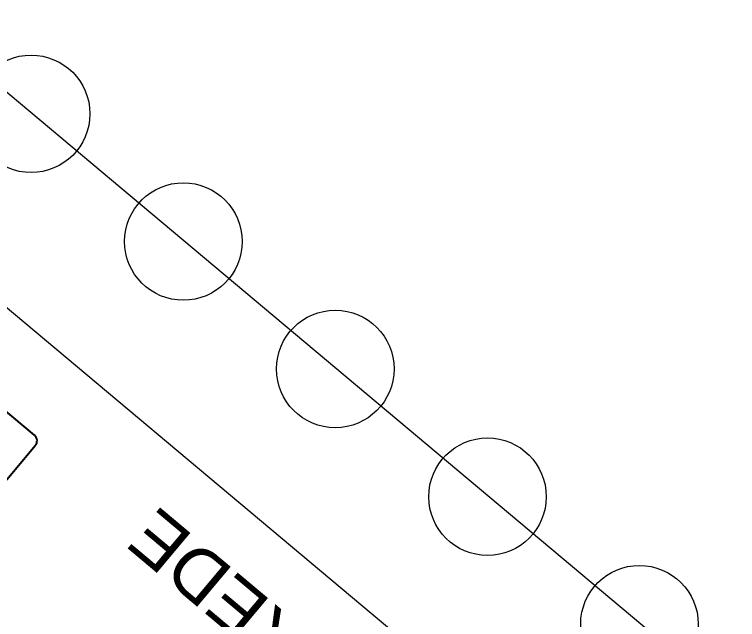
# Model space of a CAD drawing. Header units: metres. Extents: x 822482 to 822767, y 9662202 to 9662512.
# Drawn here: x 822637.789 to 822639.758, y 9662437.988 to 9662439.635 of the extents above; entities that cross this region are included whole.
import ezdxf

# ---------------------------------------------------------------- set-up
doc = ezdxf.new("R2010")
doc.units = ezdxf.units.M
doc.layers.add('ARQ_NE_COTAS', color=7, linetype='Continuous', true_color=0x000000)
doc.layers.add('ARQ_NE_EQUIPAMENTOS', color=7, linetype='Continuous')
doc.layers.add('ARQ_NE_MOBILIÁRIOS', color=251, linetype='Continuous', lineweight=0)
doc.styles.get("Standard").update_dxf_attribs({"font": 'arial.ttf'})

# ---------------------------------------------------------------- blocks, each defined once
blk = doc.blocks.new('self checkout')
at = {"color": 8, "linetype": 'Continuous'}
for points in [[(2643.7, 2612.34), (2643.7, 2611.76), (2644.1, 2611.76), (2644.1, 2612.34), (2643.7, 2612.34)], [(2644.1, 2612.2212), (2644.1, 2611.9212), (2644.15, 2611.9212), (2644.15, 2612.2212), (2644.1, 2612.2212)]]:
    blk.add_lwpolyline(points, dxfattribs=at)
for points in [[(2643.45, 2611.82), (2643.7, 2611.82), (2643.7, 2612.28), (2643.45, 2612.28, 0.414214), (2643.4, 2612.23), (2643.4, 2611.87, 0.414214)], [(2644.17, 2611.8212), (2644.73, 2611.8212, 0.414214), (2644.75, 2611.8412), (2644.75, 2612.2012, 0.414214), (2644.73, 2612.2212), (2644.15, 2612.2212), (2644.15, 2611.8412, 0.414214)]]:
    blk.add_lwpolyline(points, format="xyb", close=True, dxfattribs=at)
for points in [[(2643.72, 2612.29), (2644.08, 2612.29), (2644.08, 2612.05), (2643.72, 2612.05)], [(2643.74, 2612.27), (2644.06, 2612.27), (2644.06, 2612.07), (2643.74, 2612.07)]]:
    blk.add_lwpolyline(points, close=True, dxfattribs=at)
blk = doc.blocks.new('A$C8f1b9c42')
at = {"layer": 'ARQ_NE_MOBILIÁRIOS', "transparency": 33554687}
blk.add_lwpolyline([(377.1679, -235.2247), (377.1679, -235.6747), (369.1498, -235.6747), (369.1498, -235.2247)], close=True, dxfattribs=at)
at = {"layer": 'ARQ_NE_MOBILIÁRIOS', "lineweight": 0, "transparency": 33554687}
for centre in [(371.8047, -235.6719), (372.3447, -235.6719), (372.8858, -235.6719), (373.4258, -235.6719), (373.9669, -235.6719)]:
    blk.add_circle(centre, 0.16, dxfattribs=at)
at = {"layer": 'ARQ_NE_EQUIPAMENTOS', "lineweight": 0, "transparency": 33554687, "rotation": 180.000000003544}
blk.add_blockref('self checkout', (3018.1275, 2377.2142), dxfattribs=at)

msp = doc.modelspace()

# ---------------------------------------------------------------- block references
at = {"ltscale": 10, "rotation": 140.0090103764572}
msp.add_blockref('A$C8f1b9c42', (822772.889, 9662018.4697), dxfattribs=at)

# ---------------------------------------------------------------- texts
at = {"layer": 'ARQ_NE_COTAS', "color": 0, "insert": (822638.5104, 9662437.8351), "char_height": 0.14212, "attachment_point": 1, "rotation": 140.009}
msp.add_mtext_dynamic_manual_height_columns('REDE', width=0.059546, gutter_width=0.7106, heights=[0], dxfattribs=at)

doc.saveas('drawing.dxf')
